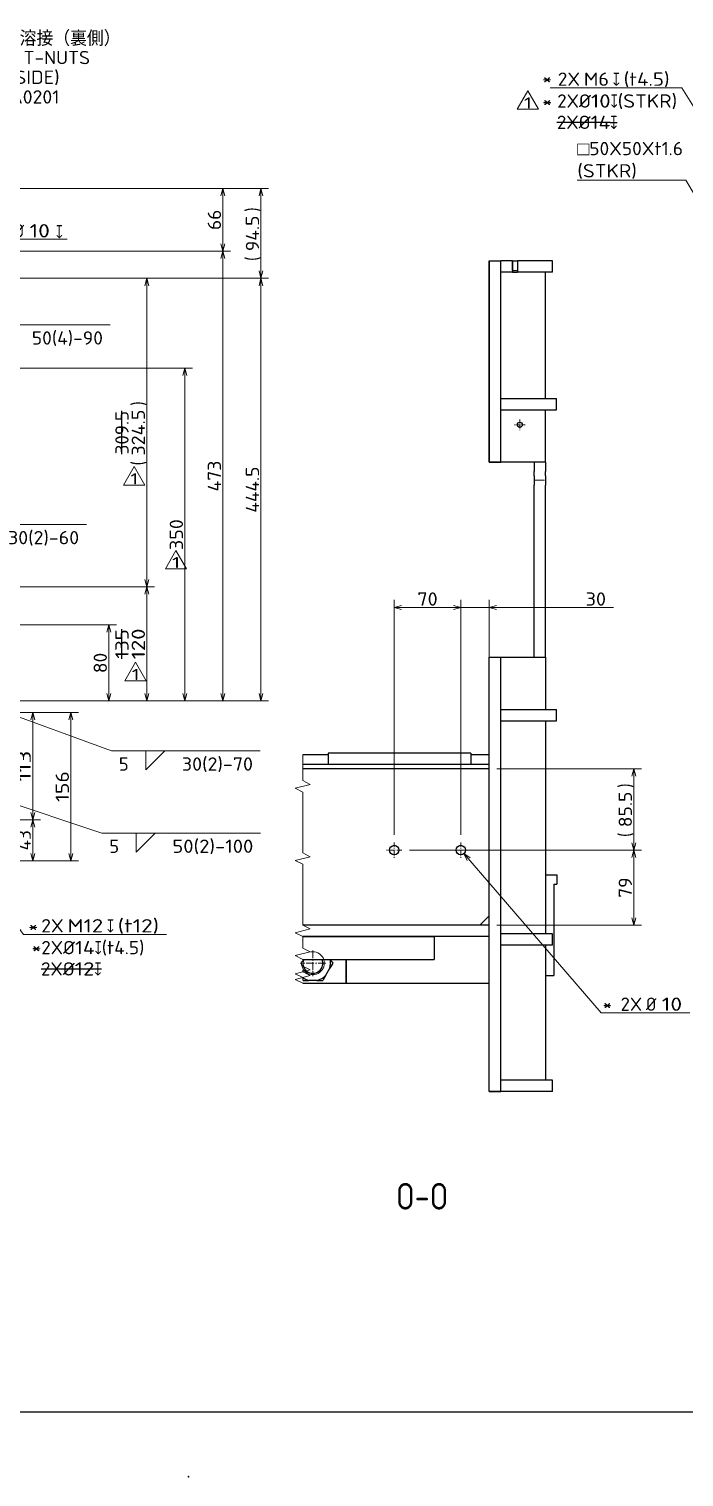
# Model space of a CAD drawing. Extents: x 0 to 1248, y -10 to 833.
# Drawn here: x 338.1 to 510.3, y 7.9 to 388.6 of the extents above; entities that cross this region are included whole.
import ezdxf
from ezdxf.enums import TextEntityAlignment as Align

# ---------------------------------------------------------------- set-up
doc = ezdxf.new("R2010")
doc.units = 0
doc.linetypes.add('DASHDOT', pattern=[18.5, 12, -3, 0.5, -3])
doc.layers.get('0').update_dxf_attribs({"lineweight": 13})
doc.styles.add('GDT', font='gdt.shx')
doc.styles.get("Standard").update_dxf_attribs({"font": 'isocp.shx'})
doc.dimstyles.get("Standard").update_dxf_attribs({"dimtxt": 2.5, "dimasz": 2.5, "dimexe": 1.25, "dimexo": 0.625, "dimtad": 1, "dimcen": 2.5, "dimadec": 0, "dimazin": 0, "dimtfac": 1, "dimtmove": 0, "dimatfit": 0, "dimfxl": 1, "dimarcsym": 0})

# ---------------------------------------------------------------- blocks, each defined once
blk = doc.blocks.new('*D211')
at = {"color": 7, "lineweight": 13}
for p, q in [((288.205933, 231.930421), (361.080933, 231.930421)), ((359.080933, 211.930421), (359.080933, 231.930421)), ((307.830933, 211.930421), (361.080933, 211.930421))]:
    blk.add_line(p, q, dxfattribs=at)
for points in [[(359.598572, 229.99857), (359.080933, 231.930421), (358.563294, 229.99857)], [(358.563294, 213.862271), (359.080933, 211.930421), (359.598572, 213.862271)]]:
    blk.add_lwpolyline(points, dxfattribs=at)
at = {"color": 7, "lineweight": 13, "width": 0.868247}
blk.add_text('80', height=3.5, rotation=90, dxfattribs=at).set_placement((358.580933, 219.253327), (358.580933, 224.607514), align=Align.FIT)
blk = doc.blocks.new('*D212')
at = {"color": 214, "lineweight": 13}
for p, q in [((283.34343, 223.221146), (336.655144, 150.58027)), ((336.655144, 150.58027), (374.275681, 150.58027))]:
    blk.add_line(p, q, dxfattribs=at)
blk.add_lwpolyline([(284.903748, 221.969987), (283.34343, 223.221146), (284.069131, 221.357449)], dxfattribs=at)
for s, width, p, p2 in [('2X', 0.953545, (341.325249, 151.08027), (347.205445, 151.08027)), ('M12', 0.921945, (348.20546, 151.08027), (357.578568, 151.08027)), ('(t12)', 0.857059, (361.419602, 151.08027), (372.275681, 151.08027))]:
    blk.add_text(s, height=3.5, dxfattribs=dict(at, width=width)).set_placement(p, p2, align=Align.FIT)
at = {"color": 214, "lineweight": 13, "style": 'GDT', "width": 0.52601}
blk.add_text('x', height=3.5, dxfattribs=at).set_placement((358.578568, 151.08027), (360.419602, 151.08027), align=Align.FIT)
blk = doc.blocks.new('*D214')
at = {"color": 7, "lineweight": 13}
for p, q in [((307.830933, 208.930421), (351.080933, 208.930421)), ((349.080933, 169.930421), (349.080933, 208.930421)), ((325.455933, 169.930421), (351.080933, 169.930421))]:
    blk.add_line(p, q, dxfattribs=at)
for points in [[(349.598572, 206.998566), (349.080933, 208.930421), (348.563294, 206.998566)], [(348.563294, 171.862275), (349.080933, 169.930421), (349.598572, 171.862275)]]:
    blk.add_lwpolyline(points, dxfattribs=at)
at = {"color": 7, "lineweight": 13, "width": 0.854609}
blk.add_text('156', height=3.5, rotation=90, dxfattribs=at).set_placement((348.580933, 185.371026), (348.580933, 193.489815), align=Align.FIT)
blk = doc.blocks.new('*D233')
at = {"color": 7, "lineweight": 13}
for p, q in [((293.080933, 299.430421), (381.080933, 299.430421)), ((379.080933, 211.930421), (379.080933, 299.430421)), ((307.830933, 211.930421), (381.080933, 211.930421))]:
    blk.add_line(p, q, dxfattribs=at)
for points in [[(379.598572, 297.498568), (379.080933, 299.430421), (378.563294, 297.498568)], [(378.563294, 213.862271), (379.080933, 211.930421), (379.598572, 213.862271)]]:
    blk.add_lwpolyline(points, dxfattribs=at)
at = {"color": 7, "lineweight": 13, "width": 0.854609}
blk.add_text('350', height=3.5, rotation=90, dxfattribs=at).set_placement((378.580933, 251.621028), (378.580933, 259.739814), align=Align.FIT)
blk = doc.blocks.new('*D235')
at = {"color": 7, "lineweight": 13}
for p, q in [((290.034829, 300.23825), (329.080933, 333.305421)), ((329.080933, 333.305421), (348.160706, 333.305421))]:
    blk.add_line(p, q, dxfattribs=at)
blk.add_lwpolyline([(291.174523, 301.881751), (290.034829, 300.23825), (291.843583, 301.091716)], dxfattribs=at)
blk.add_text('%%c', height=3.5, dxfattribs=at).set_placement((334.080933, 333.805421))
at = {"color": 7, "lineweight": 13, "width": 0.868247}
blk.add_text('10', height=3.5, dxfattribs=at).set_placement((338.228486, 333.805421), (343.582673, 333.805421), align=Align.FIT)
blk = doc.blocks.new('*D240')
at = {"color": 7, "lineweight": 13}
for p, q in [((279.080933, 323.055421), (401.080933, 323.055421)), ((399.080933, 211.930421), (399.080933, 323.055421)), ((307.830933, 211.930421), (401.080933, 211.930421))]:
    blk.add_line(p, q, dxfattribs=at)
for points in [[(399.598572, 321.12357), (399.080933, 323.055421), (398.563294, 321.12357)], [(398.563294, 213.862271), (399.080933, 211.930421), (399.598572, 213.862271)]]:
    blk.add_lwpolyline(points, dxfattribs=at)
at = {"color": 7, "lineweight": 13, "width": 0.8352}
blk.add_text('444.5', height=3.5, rotation=90, dxfattribs=at).set_placement((398.580933, 261.437718), (398.580933, 273.548123), align=Align.FIT)
blk = doc.blocks.new('*D241')
at = {"color": 7, "lineweight": 13}
for p, q in [((255.455933, 346.680421), (401.080933, 346.680421)), ((399.080933, 323.055421), (399.080933, 346.680421)), ((279.080933, 323.055421), (401.080933, 323.055421))]:
    blk.add_line(p, q, dxfattribs=at)
for points in [[(399.598572, 344.748566), (399.080933, 346.680421), (398.563294, 344.748566)], [(398.563294, 324.987271), (399.080933, 323.055421), (399.598572, 324.987271)]]:
    blk.add_lwpolyline(points, dxfattribs=at)
for s, p in [(')', (398.580933, 340.540826)), ('(', (398.580933, 327.616982))]:
    blk.add_text(s, height=3.5, rotation=90.000003, dxfattribs=at).set_placement(p)
at = {"color": 7, "lineweight": 13, "width": 0.836938}
blk.add_text('94.5', height=3.5, rotation=90, dxfattribs=at).set_placement((398.580933, 330.195016), (398.580933, 339.540826), align=Align.FIT)
blk = doc.blocks.new('*D253')
at = {"color": 7, "lineweight": 13}
for p, q in [((271.955933, 330.180421), (391.080933, 330.180421)), ((389.080933, 211.930421), (389.080933, 330.180421)), ((307.830933, 211.930421), (391.080933, 211.930421))]:
    blk.add_line(p, q, dxfattribs=at)
for points in [[(389.598572, 328.24857), (389.080933, 330.180421), (388.563294, 328.24857)], [(388.563294, 213.862271), (389.080933, 211.930421), (389.598572, 213.862271)]]:
    blk.add_lwpolyline(points, dxfattribs=at)
at = {"color": 7, "lineweight": 13, "width": 0.854609}
blk.add_text('473', height=3.5, rotation=90, dxfattribs=at).set_placement((388.580933, 266.996028), (388.580933, 275.114814), align=Align.FIT)
blk = doc.blocks.new('*D254')
at = {"color": 7, "lineweight": 13}
for p, q in [((255.455933, 346.680421), (391.080933, 346.680421)), ((389.080933, 330.180421), (389.080933, 346.680421)), ((271.955933, 330.180421), (391.080933, 330.180421))]:
    blk.add_line(p, q, dxfattribs=at)
for points in [[(389.598572, 344.748566), (389.080933, 346.680421), (388.563294, 344.748566)], [(388.563294, 332.112271), (389.080933, 330.180421), (389.598572, 332.112271)]]:
    blk.add_lwpolyline(points, dxfattribs=at)
at = {"color": 7, "lineweight": 13, "width": 0.868247}
blk.add_text('66', height=3.5, rotation=90, dxfattribs=at).set_placement((388.580933, 335.753327), (388.580933, 341.107514), align=Align.FIT)
blk = doc.blocks.new('*D264')
at = {"color": 7, "lineweight": 13}
for p, q in [((277.955933, 241.930421), (371.080933, 241.930421)), ((369.080933, 211.930421), (369.080933, 241.930421)), ((307.830933, 211.930421), (371.080933, 211.930421))]:
    blk.add_line(p, q, dxfattribs=at)
for points in [[(369.598572, 239.99857), (369.080933, 241.930421), (368.563294, 239.99857)], [(368.563294, 213.862271), (369.080933, 211.930421), (369.598572, 213.862271)]]:
    blk.add_lwpolyline(points, dxfattribs=at)
at = {"color": 7, "lineweight": 13, "width": 0.854609}
blk.add_text('120', height=3.5, rotation=90, dxfattribs=at).set_placement((368.580933, 222.871026), (368.580933, 230.989815), align=Align.FIT)
blk = doc.blocks.new('*D265')
at = {"color": 7, "lineweight": 13}
for p, q in [((279.080933, 323.055421), (371.080933, 323.055421)), ((369.080933, 241.930421), (369.080933, 323.055421)), ((277.955933, 241.930421), (371.080933, 241.930421))]:
    blk.add_line(p, q, dxfattribs=at)
for points in [[(369.598572, 321.12357), (369.080933, 323.055421), (368.563294, 321.12357)], [(368.563294, 243.862273), (369.080933, 241.930421), (369.598572, 243.862273)]]:
    blk.add_lwpolyline(points, dxfattribs=at)
for s, p in [(')', (368.580933, 289.548123)), ('(', (368.580933, 273.859684))]:
    blk.add_text(s, height=3.5, rotation=90.000003, dxfattribs=at).set_placement(p)
at = {"color": 7, "lineweight": 13, "width": 0.8352}
blk.add_text('324.5', height=3.5, rotation=90, dxfattribs=at).set_placement((368.580933, 276.437719), (368.580933, 288.548123), align=Align.FIT)
blk = doc.blocks.new('*D275')
at = {"color": 7, "lineweight": 13}
for p, q in [((325.455933, 180.680421), (341.080933, 180.680421)), ((339.080933, 169.930421), (339.080933, 180.680421)), ((325.455933, 169.930421), (341.080933, 169.930421))]:
    blk.add_line(p, q, dxfattribs=at)
for points in [[(339.598572, 178.748566), (339.080933, 180.680421), (338.563294, 178.748566)], [(338.563294, 171.862275), (339.080933, 169.930421), (339.598572, 171.862275)]]:
    blk.add_lwpolyline(points, dxfattribs=at)
at = {"color": 7, "lineweight": 13, "width": 0.868247}
blk.add_text('43', height=3.5, rotation=90, dxfattribs=at).set_placement((338.580933, 172.628327), (338.580933, 177.982514), align=Align.FIT)
blk = doc.blocks.new('*D276')
at = {"color": 7, "lineweight": 13}
for p, q in [((307.830933, 208.930421), (341.080933, 208.930421)), ((339.080933, 180.680421), (339.080933, 208.930421)), ((325.455933, 180.680421), (341.080933, 180.680421))]:
    blk.add_line(p, q, dxfattribs=at)
for points in [[(339.598572, 206.998566), (339.080933, 208.930421), (338.563294, 206.998566)], [(338.563294, 182.612275), (339.080933, 180.680421), (339.598572, 182.612275)]]:
    blk.add_lwpolyline(points, dxfattribs=at)
at = {"color": 7, "lineweight": 13, "width": 0.854609}
blk.add_text('113', height=3.5, rotation=90, dxfattribs=at).set_placement((338.580933, 190.746026), (338.580933, 198.864815), align=Align.FIT)
blk = doc.blocks.new('*D302')
at = {"color": 214, "lineweight": 13}
for p, q in [((509.74448, 373.168986), (475.092716, 373.168986)), ((567.474579, 279.956599), (509.74448, 373.168986))]:
    blk.add_line(p, q, dxfattribs=at)
blk.add_lwpolyline([(566.017323, 281.326426), (567.474579, 279.956599), (566.897465, 281.871531)], dxfattribs=at)
blk.add_arc((567.86948, 279.31898), 0.75, 121.771563, 274.560296, dxfattribs=at)
for s, width, p, p2 in [('2X', 0.953544, (477.092732, 373.668986), (482.97292, 373.668986)), ('M6', 0.967101, (483.972935, 373.668986), (490.581455, 373.668986)), ('(t4.5)', 0.843007, (494.422489, 373.668986), (506.505589, 373.668986))]:
    blk.add_text(s, height=3.5, dxfattribs=dict(at, width=width)).set_placement(p, p2, align=Align.FIT)
at = {"color": 214, "lineweight": 13, "style": 'GDT', "width": 0.52601}
blk.add_text('x', height=3.5, dxfattribs=at).set_placement((491.581455, 373.668986), (493.422489, 373.668986), align=Align.FIT)
blk = doc.blocks.new('*D401')
at = {"color": 7, "lineweight": 13}
for p, q in [((446.60376, 236.487067), (491.780854, 236.487067)), ((451.60376, 176.737067), (451.60376, 238.487067)), ((459.10376, 197.237067), (459.10376, 238.487067))]:
    blk.add_line(p, q, dxfattribs=at)
for points in [[(449.67191, 235.969428), (451.60376, 236.487067), (449.67191, 237.004707)], [(461.035615, 237.004707), (459.10376, 236.487067), (461.035615, 235.969428)]]:
    blk.add_lwpolyline(points, dxfattribs=at)
at = {"color": 7, "lineweight": 13, "width": 0.868247}
blk.add_text('30', height=3.5, dxfattribs=at).set_placement((484.426667, 236.987067), (489.780854, 236.987067), align=Align.FIT)
blk = doc.blocks.new('*D402')
at = {"color": 7, "lineweight": 13}
for p, q in [((434.10376, 176.737067), (434.10376, 238.487067)), ((434.10376, 236.487067), (451.60376, 236.487067)), ((451.60376, 176.737067), (451.60376, 238.487067))]:
    blk.add_line(p, q, dxfattribs=at)
for points in [[(436.035611, 237.004707), (434.10376, 236.487067), (436.035611, 235.969428)], [(449.67191, 235.969428), (451.60376, 236.487067), (449.67191, 237.004707)]]:
    blk.add_lwpolyline(points, dxfattribs=at)
at = {"color": 7, "lineweight": 13, "width": 0.868247}
blk.add_text('70', height=3.5, dxfattribs=at).set_placement((440.176667, 236.987067), (445.530854, 236.987067), align=Align.FIT)
blk = doc.blocks.new('*D403')
at = {"color": 7, "lineweight": 13}
for p, q in [((455.60376, 172.737067), (499.10376, 172.737067)), ((497.10376, 152.987067), (497.10376, 172.737067)), ((461.10376, 152.987067), (499.10376, 152.987067))]:
    blk.add_line(p, q, dxfattribs=at)
for points in [[(497.6214, 170.805216), (497.10376, 172.737067), (496.586121, 170.805216)], [(496.586121, 154.918919), (497.10376, 152.987067), (497.6214, 154.918919)]]:
    blk.add_lwpolyline(points, dxfattribs=at)
at = {"color": 7, "lineweight": 13, "width": 0.892365}
blk.add_text('79', height=3.5, rotation=90, dxfattribs=at).set_placement((496.60376, 160.184972), (496.60376, 165.539163), align=Align.FIT)
blk = doc.blocks.new('*D404')
at = {"color": 7, "lineweight": 13}
for p, q in [((461.10376, 194.112067), (499.10376, 194.112067)), ((497.10376, 172.737067), (497.10376, 194.112067)), ((438.10376, 172.737067), (499.10376, 172.737067))]:
    blk.add_line(p, q, dxfattribs=at)
for points in [[(497.6214, 192.180217), (497.10376, 194.112067), (496.586121, 192.180217)], [(496.586121, 174.66892), (497.10376, 172.737067), (497.6214, 174.66892)]]:
    blk.add_lwpolyline(points, dxfattribs=at)
for s, p in [(')', (496.60376, 189.097472)), ('(', (496.60376, 176.173629))]:
    blk.add_text(s, height=3.5, rotation=90.000003, dxfattribs=at).set_placement(p)
at = {"color": 7, "lineweight": 13, "width": 0.836938}
blk.add_text('85.5', height=3.5, rotation=90, dxfattribs=at).set_placement((496.60376, 178.751662), (496.60376, 188.097472), align=Align.FIT)
blk = doc.blocks.new('*D405')
at = {"color": 7, "lineweight": 13}
for p, q in [((452.42064, 171.790912), (488.52829, 129.96895)), ((488.52829, 129.96895), (511.795571, 129.96895))]:
    blk.add_line(p, q, dxfattribs=at)
blk.add_lwpolyline([(454.074921, 170.666925), (452.42064, 171.790912), (453.291299, 169.990369)], dxfattribs=at)
for s, width, p, p2 in [('* 2X', 0.843067, (488.895997, 130.46895), (499.293824, 130.46895)), ('10', 0.868247, (504.441376, 130.46895), (509.795563, 130.46895))]:
    blk.add_text(s, height=3.5, dxfattribs=dict(at, width=width)).set_placement(p, p2, align=Align.FIT)
blk.add_text('%%c', height=3.5, dxfattribs=at).set_placement((500.293824, 130.46895))

msp = doc.modelspace()

# ---------------------------------------------------------------- linework, layer by layer
at = {"color": 7, "lineweight": 13}
for p, q in [((466.4327, 367.5177), (469.2327, 372.3674)), ((469.2327, 372.3674), (472.0327, 367.5177)), ((466.4327, 367.5177), (472.0327, 367.5177)), ((465.1259, 327.6371), (465.1259, 325.1371)), ((466.5817, 327.6371), (466.5817, 325.1371)), ((465.2294, 324.9639), (465.1259, 325.1371)), ((466.4781, 324.9639), (466.5817, 325.1371)), ((320.3309, 310.8054), (359.448, 310.8054)), ((362.9544, 268.7037), (365.7544, 273.5535)), ((365.7544, 273.5535), (368.5544, 268.7037)), ((362.9544, 268.7037), (368.5544, 268.7037)), ((473.6038, 269.9795), (471.1038, 269.9795)), ((314.0809, 258.3054), (353.198, 258.3054)), ((373.9359, 246.6873), (376.7359, 251.5371)), ((376.7359, 251.5371), (379.536, 246.6873)), ((373.9359, 246.6873), (379.536, 246.6873)), ((286.2059, 225.7049), (359.7797, 198.7856)), ((363.294, 217.2572), (366.094, 222.107)), ((366.094, 222.107), (368.894, 217.2572)), ((363.294, 217.2572), (368.894, 217.2572)), ((268.0844, 206.9304), (357.279, 177.1735)), ((359.7797, 198.7856), (398.8967, 198.7856)), ((410.0504, 197.7371), (410.0504, 195.2372)), ((410.0504, 194.1121), (410.0504, 195.2371)), ((357.279, 177.1735), (398.9856, 177.1735)), ((410.0504, 139.2194), (410.0504, 138.6261))]:
    msp.add_line(p, q, dxfattribs=at)
at = {"color": 7, "lineweight": 25}
for p, q in [((476.8861, 364.1059), (482.5913, 364.1059)), ((482.5913, 364.0755), (485.7389, 364.0755)), ((485.7389, 364.116), (490.9181, 364.116)), ((490.9181, 364.0654), (492.7591, 364.0654)), ((459.1038, 274.7371), (459.1038, 327.6371)), ((459.1038, 327.6371), (462.1038, 327.6371)), ((459.1038, 327.6371), (459.1038, 274.7371)), ((465.2294, 327.6371), (462.1038, 327.6371)), ((462.1038, 324.6371), (462.1038, 327.6371)), ((462.1038, 274.7371), (462.1038, 327.6371)), ((465.2294, 327.6371), (466.4781, 327.6371)), ((465.2294, 327.6371), (465.2294, 324.6371)), ((466.4781, 327.6371), (466.4781, 324.6371)), ((475.6763, 327.6371), (466.4781, 327.6371)), ((475.6763, 324.6371), (475.6763, 327.6371)), ((465.2294, 324.6371), (462.1038, 324.6371)), ((465.2294, 325.1371), (465.1259, 325.1371)), ((465.2293, 324.6371), (466.4913, 324.6371)), ((465.2294, 325.1371), (466.4785, 325.1371)), ((466.5817, 325.1371), (466.4781, 325.1371)), ((475.6763, 324.6371), (466.4781, 324.6371)), ((473.8538, 291.4871), (473.8538, 324.6371)), ((462.1038, 291.4871), (476.774, 291.4871)), ((462.1038, 288.4871), (462.1038, 291.4871)), ((476.774, 288.4871), (476.774, 291.4871)), ((362.4872, 276.7877), (362.4872, 288.1981)), ((462.1038, 288.4871), (476.774, 288.4871)), ((473.8538, 274.7371), (473.8538, 288.4871)), ((459.1038, 274.7371), (462.1038, 274.7371)), ((473.8538, 274.7371), (459.1038, 274.7371)), ((470.8538, 274.7371), (470.8538, 272.2371)), ((473.8538, 274.7371), (470.8538, 274.7371)), ((473.8538, 274.7371), (473.8538, 272.2371)), ((470.8538, 271.1398), (470.8538, 272.2371)), ((470.8538, 271.1398), (470.8538, 268.6398)), ((473.8538, 271.1398), (473.8538, 272.2371)), ((473.8538, 271.1398), (473.8538, 268.6398)), ((470.8538, 223.4871), (470.8538, 268.6398)), ((473.8538, 223.4871), (473.8538, 268.6398)), ((362.4872, 223.046), (362.4872, 230.8148)), ((459.1038, 109.2371), (459.1038, 223.4871)), ((459.1038, 223.4871), (462.1038, 223.4871)), ((459.1038, 195.2371), (459.1038, 223.4871)), ((462.1038, 109.2371), (462.1038, 223.4871)), ((462.1038, 223.4871), (473.8538, 223.4871)), ((473.8538, 223.4871), (473.8538, 209.7371)), ((462.1038, 209.7371), (476.774, 209.7371)), ((462.1038, 206.7371), (462.1038, 209.7371)), ((476.774, 206.7371), (476.774, 209.7371)), ((462.1038, 206.7371), (476.774, 206.7371)), ((473.8538, 206.7371), (473.8538, 150.7371)), ((454.2288, 198.2371), (416.7288, 198.2371)), ((416.7288, 198.2371), (416.7288, 195.2371)), ((454.2288, 198.2371), (454.2288, 195.2371)), ((416.7289, 197.7371), (410.0504, 197.7371)), ((459.1038, 195.2371), (410.0504, 195.2371)), ((459.1038, 197.7371), (454.2288, 197.7371)), ((459.1038, 194.1121), (459.1038, 195.2371)), ((459.1038, 194.1121), (410.0504, 194.1121)), ((459.1038, 152.9871), (459.1038, 194.1121)), ((459.1038, 155.4871), (459.1038, 194.1121)), ((473.8538, 166.2371), (476.8538, 166.2371)), ((476.1038, 163.7371), (476.8538, 163.7371)), ((476.1038, 163.7371), (476.1038, 139.7371)), ((476.8538, 166.2371), (476.8538, 163.7371)), ((459.1038, 152.9871), (410.0504, 152.9871)), ((456.6038, 152.9871), (459.1038, 155.4871)), ((459.1038, 149.9871), (459.1038, 152.9871)), ((459.1038, 149.9871), (410.0504, 149.9871)), ((410.0504, 149.9871), (444.6038, 149.9871)), ((444.6038, 149.9871), (444.6038, 143.9871)), ((459.1038, 109.2371), (459.1038, 149.9871)), ((475.6763, 150.7371), (462.1038, 150.7371)), ((462.1038, 147.7371), (462.1038, 150.7371)), ((475.6763, 147.7371), (475.6763, 150.7371)), ((475.6763, 147.7371), (462.1038, 147.7371)), ((473.8538, 147.7371), (473.8538, 112.2371)), ((341.2614, 141.5298), (346.9666, 141.5298)), ((346.9666, 141.4995), (350.1142, 141.4995)), ((350.1142, 141.54), (355.2934, 141.54)), ((355.2934, 141.4894), (357.1344, 141.4894)), ((410.0504, 143.9871), (444.6038, 143.9871)), ((410.0504, 143.9871), (437.6038, 143.9871)), ((416.097, 139.821), (417.1548, 141.6531)), ((417.9249, 142.9871), (417.1548, 141.6531)), ((421.4788, 137.7371), (421.4788, 143.9872)), ((421.4788, 143.9871), (421.4788, 137.7371)), ((410.0504, 137.7371), (421.4788, 137.7371)), ((410.0505, 138.6261), (410.1307, 138.4871)), ((410.1307, 138.4871), (411.671, 138.4871)), ((413.7865, 138.4871), (411.671, 138.4871)), ((413.7865, 138.4871), (415.3268, 138.4871)), ((416.097, 139.821), (415.3268, 138.4871)), ((421.4788, 137.7371), (459.1038, 137.7371)), ((473.8538, 139.7371), (476.1038, 139.7371)), ((475.6763, 112.2371), (462.1038, 112.2371)), ((462.1038, 109.2371), (462.1038, 112.2371)), ((475.6763, 109.2371), (475.6763, 112.2371)), ((459.1038, 109.2371), (462.1038, 109.2371)), ((473.8538, 109.2371), (459.1038, 109.2371)), ((475.6763, 109.2371), (462.1038, 109.2371)), ((40, 25), (1164, 25))]:
    msp.add_line(p, q, dxfattribs=at)
at = {"color": 7, "linetype": 'DASHDOT', "lineweight": 13, "ltscale": 0.07}
for p, q in [((467.1038, 285.9621), (467.1038, 283.1621)), ((468.5038, 284.5621), (465.7038, 284.5621))]:
    msp.add_line(p, q, dxfattribs=at)
at = {"color": 7, "linetype": 'DASHDOT', "lineweight": 13, "ltscale": 0.1}
for p, q in [((436.1038, 172.7371), (432.1038, 172.7371)), ((434.1038, 174.7371), (434.1038, 170.7371)), ((453.6038, 172.7371), (449.6038, 172.7371)), ((451.6038, 174.7371), (451.6038, 170.7371))]:
    msp.add_line(p, q, dxfattribs=at)
at = {"color": 7, "linetype": 'DASHDOT', "lineweight": 13, "ltscale": 0.16875}
for p, q in [((412.7288, 146.3621), (412.7288, 139.6121)), ((416.1038, 142.9871), (409.3538, 142.9871))]:
    msp.add_line(p, q, dxfattribs=at)
at = {"color": 7, "lineweight": 13}
for points in [[(553.747, 276.7049), (510.7837, 348.8422), (482.2445, 348.8422)], [(410.0504, 152.9871), (410.0504, 168.9871), (408.0504, 169.9871), (412.0504, 170.9871), (410.0504, 171.9871), (410.0504, 187.9871), (408.0504, 188.9871), (412.0504, 189.9871), (410.0504, 190.9871), (410.0504, 194.1121)], [(410.0504, 149.9871), (408.0504, 150.9871), (412.0504, 151.9871), (410.0504, 152.9871)], [(410.0504, 149.9871), (410.0504, 146.9871), (412.0504, 145.9871), (408.0504, 144.9871), (410.0504, 143.9871)], [(410.0504, 143.9872), (410.0504, 142.2194), (412.0504, 141.2194), (408.0504, 140.2194), (410.0504, 139.2194)], [(410.0504, 141.1461), (410.0504, 140.7371), (412.0504, 139.7371), (408.0504, 138.7371), (410.0504, 137.7371)]]:
    msp.add_lwpolyline(points, dxfattribs=at)
for points in [[(368.8002, 198.7856), (373.7722, 198.7856), (368.8002, 193.8136)], [(366.2995, 177.1735), (371.2715, 177.1735), (366.2995, 172.2015)]]:
    msp.add_lwpolyline(points, close=True, dxfattribs=at)
at = {"color": 7, "lineweight": 25}
for centre, radius in [((467.1038, 284.5621), 0.65), ((434.1038, 172.7371), 1.25), ((451.6038, 172.7371), 1.25)]:
    msp.add_circle(centre, radius, dxfattribs=at)
at = {"color": 7, "lineweight": 13}
msp.add_circle((380, 8), 0.1, dxfattribs=at)
msp.add_arc((412.7288, 142.9871), 3, 169.999993, 100.000014, dxfattribs=at)
at = {"color": 7, "lineweight": 25}
for centre, radius, start, end in [((412.7288, 142.9871), 2.625, 157.607319, 22.392679), ((412.7285, 142.9871), 4.6229, 343.228454, 12.49385), ((737.3408, 328.1888), 369.2236, 209.928135, 210.10575), ((412.7289, 142.9872), 4.6229, 234.592639, 256.771586), ((412.7287, 142.9872), 4.6229, 283.228454, 316.771586)]:
    msp.add_arc(centre, radius, start, end, dxfattribs=at)

# ---------------------------------------------------------------- texts
at = {"color": 7, "lineweight": 13}
for s, height, width, p, p2 in [('M8 Tナット溶接（裏側）', 3.5, 1.225, (313.1674, 384.5277), (362.1674, 384.5277)), ('WELD M8 T-NUTS', 3.5, 0.859473, (313.1674, 379.3485), (354.1356, 379.3485)), ('(HIDDEN SIDE)', 3.5, 0.875492, (313.1674, 374.1693), (346.1442, 374.1693)), ('*', 3.5, 1.1952, (472.9892, 373.8645), (475.5788, 373.8645)), ('WPK3AAA0201', 3.5, 0.936005, (313.1674, 368.9901), (346.0835, 368.9901)), ('1', 2.91, 1.412505, (468.1827, 367.7112), (470.3357, 367.7112)), ('2X', 3.5, 0.925168, (476.967, 367.9214), (482.6722, 367.9214)), ('%%c', 3.5, 1.110901, (482.6722, 367.9214), (485.8198, 367.9214)), ('10', 3.5, 0.83987, (485.8198, 367.9214), (490.999, 367.9214)), ('(STKR)', 3.5, 0.921115, (492.84, 367.9214), (508.499, 367.9214)), ('2X', 3.5, 0.925168, (476.8861, 362.3255), (482.5913, 362.3255)), ('%%c', 3.5, 1.110901, (482.5913, 362.3255), (485.7389, 362.3255)), ('14', 3.5, 0.817768, (485.7389, 362.3255), (490.9181, 362.3255)), ('50X50Xt1.6', 3.5, 0.825976, (485.392, 355.4214), (510.0337, 355.4214)), ('(STKR)', 3.5, 0.921115, (482.2445, 349.5706), (497.9034, 349.5706)), ('50(4)-90', 3.5, 0.742794, (338.8293, 305.6262), (357.523, 305.6262)), ('1', 2.91, 1.412515, (364.7044, 268.8972), (366.8575, 268.8972)), ('30(2)-60', 3.5, 0.742794, (332.5793, 253.1262), (351.273, 253.1262)), ('1', 2.91, 1.412505, (375.6859, 246.8808), (377.839, 246.8808)), ('1', 2.91, 1.412515, (365.044, 217.4507), (367.1971, 217.4507)), ('5', 3.5, 0.913976, (361.7047, 193.6065), (364.2943, 193.6065)), ('30(2)-70', 3.5, 0.742793, (378.2781, 193.6065), (396.9717, 193.6065)), ('5', 3.5, 0.913976, (359.204, 171.9943), (361.7936, 171.9943)), ('50(2)-100', 3.5, 0.74678, (375.7774, 171.9943), (397.0606, 171.9943)), ('*', 3.5, 1.195196, (337.9146, 151.0129), (340.5042, 151.0129)), ('2X', 3.5, 0.925168, (341.3423, 145.3454), (347.0475, 145.3454)), ('%%c', 3.5, 1.110901, (347.0475, 145.3454), (350.1951, 145.3454)), ('14', 3.5, 0.817768, (350.1951, 145.3454), (355.3743, 145.3454)), ('(t4.5)', 3.5, 0.78196, (357.2153, 145.3454), (368.4234, 145.3454)), ('*', 3.5, 1.195196, (338.7527, 145.4079), (341.3423, 145.4079)), ('2X', 3.5, 0.925168, (341.2614, 139.7495), (346.9666, 139.7495)), ('%%c', 3.5, 1.110901, (346.9666, 139.7495), (350.1142, 139.7495)), ('12', 3.5, 0.83987, (350.1142, 139.7495), (355.2934, 139.7495)), ('O-O', 7, 0.617222, (434.567, 78.2151), (448.3516, 78.2151))]:
    msp.add_text(s, height=height, dxfattribs=dict(at, width=width)).set_placement(p, p2, align=Align.FIT)
for s, rotation, width, p, p2 in [('*', 359.582039, 1.195196, (473.0297, 367.8704), (475.6192, 367.8515)), ('309.5', 90, 0.786924, (364.2776, 276.7877), (364.2776, 288.1981)), ('135', 90, 0.817767, (364.2776, 223.046), (364.2776, 230.8148))]:
    msp.add_text(s, height=3.5, rotation=rotation, dxfattribs=dict(at, width=width)).set_placement(p, p2, align=Align.FIT)
at = {"color": 7, "lineweight": 13, "style": 'GDT'}
for s, width, p, p2 in [('x', 0.52601, (490.999, 367.9214), (492.84, 367.9214)), ('x', 0.52601, (490.9181, 362.3255), (492.7591, 362.3255)), ('o', 0.786888, (482.2445, 355.4214), (485.392, 355.4214)), ('x', 0.526012, (345.1484, 333.5837), (346.9894, 333.5837)), ('x', 0.52601, (355.3743, 145.3454), (357.2153, 145.3454)), ('x', 0.52601, (355.2934, 139.7495), (357.1344, 139.7495))]:
    msp.add_text(s, height=3.5, dxfattribs=dict(at, width=width)).set_placement(p, p2, align=Align.FIT)

# ---------------------------------------------------------------- dimensions: what is measured, and where the dimension line sits
at = {"lineweight": 0}
for p1, p2, text, picture, middle in [((568.2644, 278.6814), (567.4746, 279.9566), '2XM6<DEPTH>(t4.5)', '*D302', (503.7622, 382.8282)), ((288.127, 298.6226), (290.0348, 300.2382), '<> ', '*D235', (336.6196, 339.6897)), ((281.5684, 225.6397), (283.3434, 223.2211), '2XM12<DEPTH>(t12)', '*D212', (342.6341, 142.4335)), ((450.7869, 173.6832), (452.4206, 171.7909), '* 2X<>', '*D405', (492.0351, 125.9072))]:
    dim = msp.add_diameter_dim_2p(p1=p1, p2=p2, text=text, dimstyle='STANDARD', override={"dimlfac": 4}, dxfattribs=at)
    dim.commit()
    dim.dimension.update_dxf_attribs({"geometry": picture, "text_midpoint": middle, "dimtype": 163})
for base, p1, p2, picture, middle in [((399.0809, 323.0554), (253.4559, 346.6804), (277.0809, 323.0554), '*D241', (399.0809, 334.8679)), ((369.0809, 241.9304), (277.0809, 323.0554), (275.9559, 241.9304), '*D265', (369.0809, 282.4929)), ((497.1038, 172.7371), (459.1038, 194.1121), (436.1038, 172.7371), '*D404', (497.1038, 183.4246))]:
    dim = msp.add_linear_dim(base=base, p1=p1, p2=p2, angle=270, text='(<>)', dimstyle='STANDARD', override={"dimlfac": 4}, dxfattribs=at)
    dim.commit()
    dim.dimension.update_dxf_attribs({"geometry": picture, "text_midpoint": middle, "dimtype": 160})
for base, p1, p2, angle, picture, middle, dimtype in [((389.0809, 330.1804), (253.4559, 346.6804), (269.9559, 330.1804), 270, '*D254', (389.0809, 338.4304), 160), ((389.0809, 211.9304), (269.9559, 330.1804), (305.8309, 211.9304), 270, '*D253', (389.0809, 271.0554), 160), ((399.0809, 211.9304), (277.0809, 323.0554), (305.8309, 211.9304), 270, '*D240', (399.0809, 267.4929), 160), ((379.0809, 211.9304), (291.0809, 299.4304), (305.8309, 211.9304), 270, '*D233', (379.0809, 255.6804), 160), ((369.0809, 241.9304), (305.8309, 211.9304), (275.9559, 241.9304), 90, '*D264', (369.0809, 226.9304), 160), ((451.6038, 236.4871), (434.1038, 174.7371), (451.6038, 174.7371), 0, '*D402', (442.8538, 236.4871), 161), ((359.0809, 211.9304), (286.2059, 231.9304), (305.8309, 211.9304), 270, '*D211', (359.0809, 221.9304), 160), ((349.0809, 169.9304), (305.8309, 208.9304), (323.4559, 169.9304), 270, '*D214', (349.0809, 189.4304), 160), ((339.0809, 180.6804), (305.8309, 208.9304), (323.4559, 180.6804), 270, '*D276', (339.0809, 194.8054), 160), ((339.0809, 169.9304), (323.4559, 180.6804), (323.4559, 169.9304), 270, '*D275', (339.0809, 175.3054), 161), ((497.1038, 152.9871), (453.6038, 172.7371), (459.1038, 152.9871), 270, '*D403', (497.1038, 162.8621), 160)]:
    dim = msp.add_linear_dim(base=base, p1=p1, p2=p2, angle=angle, dimstyle='STANDARD', override={"dimlfac": 4}, dxfattribs=at)
    dim.commit()
    dim.dimension.update_dxf_attribs({"geometry": picture, "text_midpoint": middle, "dimtype": dimtype})
dim = msp.add_linear_dim(base=(459.1038, 236.4871), p1=(451.6038, 174.7371), p2=(459.1038, 195.2371), dimstyle='STANDARD', override={"dimlfac": 4}, dxfattribs=at)
dim.commit()
dim.dimension.update_dxf_attribs({"geometry": '*D401', "text_midpoint": (487.1038, 236.4871), "dimtype": 160})

doc.saveas('drawing.dxf')
